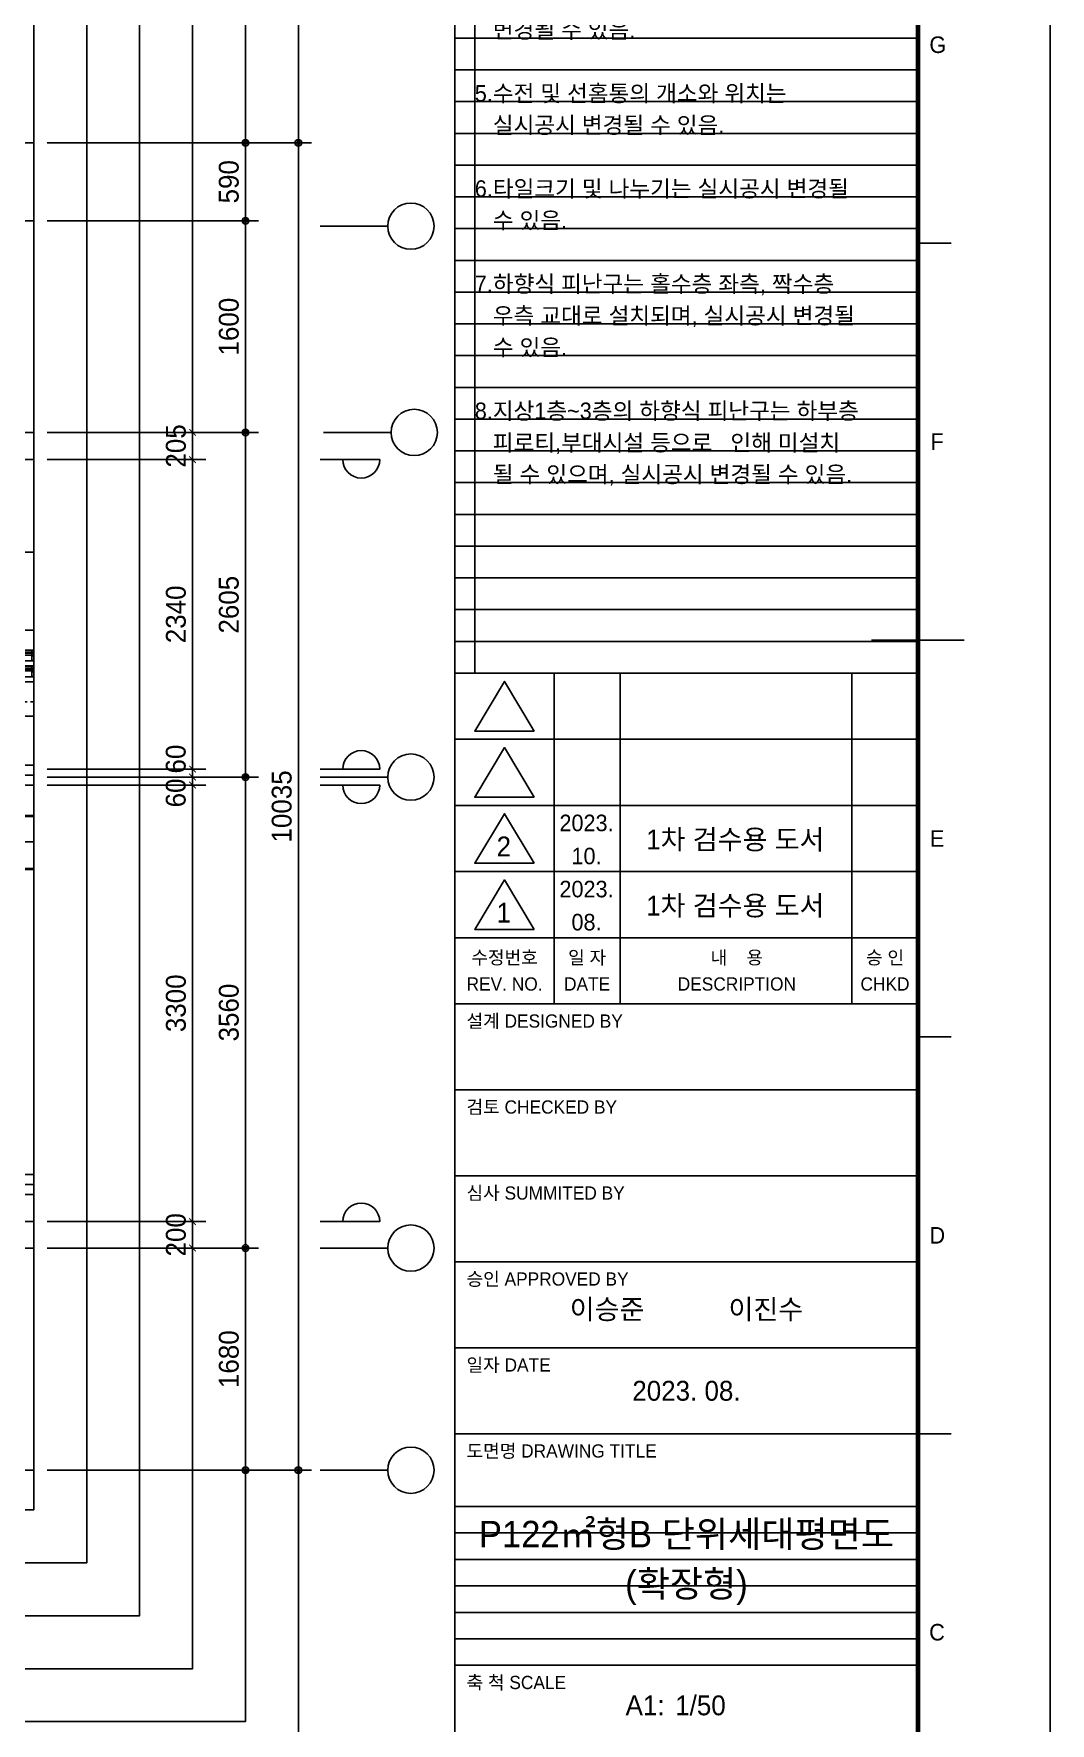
# Model space of a CAD drawing. Header units: millimetres. Extents: x -24416 to 92204, y -190080 to 23760.
# Drawn here: x 84520 to 92204, y -124018 to -111247 of the extents above; entities that cross this region are included whole.
import ezdxf
from ezdxf.enums import TextEntityAlignment as Align
from ezdxf.xclip import XClip

# ---------------------------------------------------------------- set-up
doc = ezdxf.new("R2010")
doc.units = ezdxf.units.MM
doc.header["$LTSCALE"] = 50
doc.header["$XCLIPFRAME"] = 0
for name, pattern in [('AUDIT_D_220706163347-0', [0]), ('CEN', [62, 60, -1, 0, -1]), ('HID', [2.3, 1.5, -0.8]), ('HIDDEN', [9.525, 6.35, -3.175]), ('U-121B(확장)1$0$H', [1.3, 0.8, -0.5])]:
    doc.linetypes.add(name, pattern=pattern)
doc.layers.get('defpoints').update_dxf_attribs({"color": 139})
for name, color, linetype in [('00-FORM TEX', 3, 'Continuous'), ('A-치수', 7, 'AUDIT_D_220706163347-0'), ('AA-BORD-FORM', 7, 'Continuous'), ('AA-BORD-TEXT', 3, 'Continuous'), ('AA-XXXX-DIMS', 7, 'Continuous'), ('AA-XXXX-TEXT', 3, 'Continuous'), ('CEN_CON', 1, 'CEN'), ('CEN_WALL', 12, 'CEN'), ('dan1', 7, 'HID'), ('DIM', 7, 'AUDIT_D_220706163347-0'), ('ELE3_CON', 7, 'Continuous'), ('sheet-안양진흥$0$AA-BORD-TEXT', 3, 'Continuous'), ('U-121B(확장)1$0$커튼박스', 6, 'Continuous'), ('WIN', 4, 'Continuous'), ('확장', 8, 'HIDDEN')]:
    doc.layers.add(name, color=color, linetype=linetype)
for name, color, linetype, plot in [('AA-XXXX-MC', 153, 'AUDIT_D_220706163347-0', False), ('Defpoint', 135, 'Continuous', False), ('MC', 135, 'Continuous', False)]:
    doc.layers.add(name, color=color, linetype=linetype, plot=plot)
doc.styles.add('HAUD01', font='Dotum.ttf')
doc.styles.add('sheet-안양진흥$0$HAUD01', font='Dotum.ttf')
doc.styles.add('맑은고딕', font='malgun.ttf', dxfattribs={"width": 0.9})
doc.dimstyles.new('DIM-50', dxfattribs={"dimscale": 50, "dimtxt": 3, "dimasz": 1, "dimexe": 2, "dimexo": 2, "dimgap": 1, "dimtad": 1, "dimdec": 0, "dimzin": 0, "dimdsep": 46, "dimtxsty": '맑은고딕', "dimblk1": 'DIMDOT', "dimblk2": 'DIMDOT', "dimsah": 1, "dimcen": 0.09, "dimdle": 2, "dimclrd": 7, "dimclre": 7, "dimclrt": 3, "dimadec": 0, "dimazin": 0, "dimtfac": 1, "dimtdec": 0, "dimtix": 1, "dimtmove": 2, "dimatfit": 3, "dimldrblk": 'DIMDOT', "dimfxl": 1, "dimtolj": 1, "dimtzin": 0, "dimarcsym": 0})
doc.dimstyles.new('MCDIM-50', dxfattribs={"dimscale": 50, "dimtxt": 3, "dimasz": 1, "dimexe": 2, "dimexo": 2, "dimgap": 1, "dimtad": 1, "dimdec": 0, "dimzin": 0, "dimdsep": 46, "dimtxsty": '맑은고딕', "dimblk1": 'ARCHTICK', "dimblk2": 'ARCHTICK', "dimsah": 1, "dimcen": 0.09, "dimdle": 2, "dimclrd": 7, "dimclre": 7, "dimclrt": 3, "dimadec": 0, "dimazin": 0, "dimtfac": 1, "dimtdec": 0, "dimtix": 1, "dimtmove": 2, "dimatfit": 3, "dimldrblk": 'ARCHTICK', "dimfxl": 1, "dimtolj": 1, "dimtzin": 0, "dimarcsym": 0})

# ---------------------------------------------------------------- blocks, each defined once
blk = doc.blocks.new('WIN_이중창_1000')
at = {"layer": 'Defpoint'}
for p, q in [((-15, 240), (-15, 0)), ((985, 240), (985, 0))]:
    blk.add_line(p, q, dxfattribs=at)
at = {"layer": 'WIN'}
blk.add_line((485, -100), (485, 340), dxfattribs=at)
at = {"layer": 'WIN', "color": 8}
for p, q in [((942, 240), (28, 240)), ((930, 158), (40, 158)), ((465, 196), (73, 196)), ((465, 161), (73, 161)), ((897, 237), (505, 237)), ((897, 202), (505, 202)), ((930, 120), (40, 120)), ((930, 38), (40, 38)), ((930, 0), (40, 0)), ((465, 76), (73, 76)), ((465, 41), (73, 41)), ((897, 117), (505, 117)), ((897, 82), (505, 82))]:
    blk.add_line(p, q, dxfattribs=at)
at = {"layer": 'WIN'}
for points in [[(40, 158), (28, 158), (28, 240), (0, 240), (0, 120), (40, 120), (40, 158)], [(73, 175), (73, 161), (33, 161), (33, 196), (73, 196), (73, 181)], [(472, 181), (472, 175), (66, 175), (66, 181), (472, 181)], [(505, 216), (505, 202), (465, 202), (465, 237), (505, 237), (505, 222)], [(465, 175), (465, 161), (505, 161), (505, 196), (465, 196), (465, 181)], [(904, 222), (904, 216), (498, 216), (498, 222), (904, 222)], [(897, 216), (897, 202), (937, 202), (937, 237), (897, 237), (897, 222)], [(930, 158), (942, 158), (942, 240), (970, 240), (970, 120), (930, 120), (930, 158)], [(40, 38), (28, 38), (28, 120), (0, 120), (0, 0), (40, 0), (40, 38)], [(73, 55), (73, 41), (33, 41), (33, 76), (73, 76), (73, 61)], [(472, 61), (472, 55), (66, 55), (66, 61), (472, 61)], [(505, 96), (505, 82), (465, 82), (465, 117), (505, 117), (505, 102)], [(465, 55), (465, 41), (505, 41), (505, 76), (465, 76), (465, 61)], [(904, 102), (904, 96), (498, 96), (498, 102), (904, 102)], [(897, 96), (897, 82), (937, 82), (937, 117), (897, 117), (897, 102)], [(930, 38), (942, 38), (942, 120), (970, 120), (970, 0), (930, 0), (930, 38)]]:
    blk.add_lwpolyline(points, dxfattribs=at)
blk = doc.blocks.new('U-121B(확장)1', base_point=(292392, -178478))
at = {"layer": 'CEN_CON'}
for p, q in [((292092, -168443), (302007, -168443)), ((292092, -169033), (295431, -169033))]:
    blk.add_line(p, q, dxfattribs=at)
at = {"layer": 'CEN_WALL'}
for p, q in [((292092, -170633), (294862, -170633)), ((292092, -173223), (296752, -173223))]:
    blk.add_line(p, q, dxfattribs=at)
at = {"layer": 'dan1'}
blk.add_lwpolyline([(296442, -171098), (294312, -171098), (294312, -169683), (293092, -169683), (293092, -176338), (296442, -176338)], dxfattribs=at)
at = {"layer": 'ELE3_CON'}
blk.add_line((293222, -169033), (294222, -169033), dxfattribs=at)
at = {"layer": 'MC'}
for p, q in [((292092, -170838), (294862, -170838)), ((292092, -173148), (296752, -173148)), ((292092, -173298), (296752, -173298))]:
    blk.add_line(p, q, dxfattribs=at)
at = {"layer": 'U-121B(확장)1$0$커튼박스', "linetype": 'U-121B(확장)1$0$H'}
blk.add_lwpolyline([(293237, -169413), (293237, -169573), (294207, -169573), (294207, -169413)], dxfattribs=at)
at = {"layer": '확장', "ltscale": 0.5, "const_width": 20, "flags": 128}
for points in [[(292822, -170438), (294622, -170438)], [(292822, -170838), (294622, -170838)]]:
    blk.add_lwpolyline(points, dxfattribs=at)
at = {"layer": 'WIN', "xscale": -1}
blk.add_blockref('WIN_이중창_1000', (294207, -169423), dxfattribs=at)
blk = doc.blocks.new('note')
at = {"layer": 'defpoints'}
blk.add_lwpolyline([(-2800, 6200), (0, 6200), (0, 0), (-2800, 0)], close=True, dxfattribs=at)
at = {"layer": 'AA-XXXX-TEXT', "style": 'HAUD01'}
for s, p in [('1.단열기준은 형별성능내역 우선할 것.', (-2680, 5568)), ('2.인테리어 사항은 견본주택의 마감기준을 ', (-2680, 5184)), ('   우선할 것.', (-2680, 4992)), ('3.실내재료마감표와 도면이 상이할 경우', (-2680, 4608)), ('   실내재료마감표 우선할 것.', (-2680, 4416)), ('4.세대내 창호의 개폐방향은 실시공시', (-2680, 4032)), ('   변경될 수 있음.', (-2680, 3840)), ('5.수전 및 선홈통의 개소와 위치는', (-2680, 3456)), ('   실시공시 변경될 수 있음.', (-2680, 3264)), ('6.타일크기 및 나누기는 실시공시 변경될', (-2680, 2880)), ('   수 있음.', (-2680, 2688)), ('7.하향식 피난구는 홀수층 좌측, 짝수층', (-2680, 2304)), ('   우측 교대로 설치되며, 실시공시 변경될', (-2680, 2112)), ('   수 있음.', (-2680, 1920)), ('8.지상1층~3층의 하향식 피난구는 하부층 ', (-2680, 1536)), ('   피로티,부대시설 등으로   인해 미설치', (-2680, 1344)), ('   될 수 있으며, 실시공시 변경될 수 있음. ', (-2680, 1152))]:
    blk.add_text(s, height=100, dxfattribs=at).set_placement(p)
blk = doc.blocks.new('중심')
at = {"layer": 'DIM'}
blk.add_line((-350, 0), (0, 0), dxfattribs=at)
blk.add_circle((-470, 0), 120, dxfattribs=at)
blk = doc.blocks.new('DIMDOT')
at = {"layer": 'AA-XXXX-DIMS'}
for p, q in [((-1.5, 0), (1.5, 0)), ((0, -1.5), (0, 1.5))]:
    blk.add_line(p, q, dxfattribs=at)
for radius in [0.5, 0.25]:
    blk.add_circle((0, 0), radius, dxfattribs=at)
blk = doc.blocks.new('*D748')
at = {"layer": 'defpoints', "color": 0, "transparency": 16777216}
for p in [(34366, -144186), (35966, -144186), (34366, -145866)]:
    blk.add_point(p, dxfattribs=at)
at = {"layer": 'DIM', "color": 7, "lineweight": -2, "transparency": 16777216}
for p, q in [((34466, -144186), (36066, -144186)), ((35966, -145816), (35966, -144236)), ((34466, -145866), (36066, -145866))]:
    blk.add_line(p, q, dxfattribs=at)
at = {"layer": 'DIM', "color": 7, "lineweight": -2, "transparency": 16777216, "xscale": 50, "yscale": 50, "zscale": 50}
for p, rotation in [((35966, -144186), 90), ((35966, -145866), 270)]:
    blk.add_blockref('DIMDOT', p, dxfattribs=dict(at, rotation=rotation))
at = {"layer": 'DIM', "color": 3, "transparency": 16777216, "insert": (35841, -145026), "char_height": 150, "attachment_point": 5, "rotation": 90, "style": 'HAUD01'}
blk.add_mtext('\\A1;1680', dxfattribs=at)
blk = doc.blocks.new('*D749')
at = {"layer": 'defpoints', "color": 0, "transparency": 16777216}
for p in [(34366, -140626), (35966, -140626), (34366, -144186)]:
    blk.add_point(p, dxfattribs=at)
at = {"layer": 'DIM', "color": 7, "lineweight": -2, "transparency": 16777216}
for p, q in [((34466, -140626), (36066, -140626)), ((35966, -144136), (35966, -140676)), ((34466, -144186), (36066, -144186))]:
    blk.add_line(p, q, dxfattribs=at)
at = {"layer": 'DIM', "color": 7, "lineweight": -2, "transparency": 16777216, "xscale": 50, "yscale": 50, "zscale": 50}
for p, rotation in [((35966, -140626), 90), ((35966, -144186), 270)]:
    blk.add_blockref('DIMDOT', p, dxfattribs=dict(at, rotation=rotation))
at = {"layer": 'DIM', "color": 3, "transparency": 16777216, "insert": (35841, -142406), "char_height": 150, "attachment_point": 5, "rotation": 90, "style": 'HAUD01'}
blk.add_mtext('\\A1;3560', dxfattribs=at)
blk = doc.blocks.new('*D750')
at = {"layer": 'defpoints', "color": 0, "transparency": 16777216}
for p in [(34366, -138021), (35966, -138021), (34366, -140626)]:
    blk.add_point(p, dxfattribs=at)
at = {"layer": 'DIM', "color": 7, "lineweight": -2, "transparency": 16777216}
for p, q in [((34466, -138021), (36066, -138021)), ((35966, -140576), (35966, -138071)), ((34466, -140626), (36066, -140626))]:
    blk.add_line(p, q, dxfattribs=at)
at = {"layer": 'DIM', "color": 7, "lineweight": -2, "transparency": 16777216, "xscale": 50, "yscale": 50, "zscale": 50}
for p, rotation in [((35966, -138021), 90), ((35966, -140626), 270)]:
    blk.add_blockref('DIMDOT', p, dxfattribs=dict(at, rotation=rotation))
at = {"layer": 'DIM', "color": 3, "transparency": 16777216, "insert": (35841, -139323), "char_height": 150, "attachment_point": 5, "rotation": 90, "style": 'HAUD01'}
blk.add_mtext('\\A1;2605', dxfattribs=at)
blk = doc.blocks.new('*D751')
at = {"layer": 'defpoints', "color": 0, "transparency": 16777216}
for p in [(34366, -136421), (35966, -136421), (34366, -138021)]:
    blk.add_point(p, dxfattribs=at)
at = {"layer": 'DIM', "color": 7, "lineweight": -2, "transparency": 16777216}
for p, q in [((34466, -136421), (36066, -136421)), ((35966, -137971), (35966, -136471)), ((34466, -138021), (36066, -138021))]:
    blk.add_line(p, q, dxfattribs=at)
at = {"layer": 'DIM', "color": 7, "lineweight": -2, "transparency": 16777216, "xscale": 50, "yscale": 50, "zscale": 50}
for p, rotation in [((35966, -136421), 90), ((35966, -138021), 270)]:
    blk.add_blockref('DIMDOT', p, dxfattribs=dict(at, rotation=rotation))
at = {"layer": 'DIM', "color": 3, "transparency": 16777216, "insert": (35841, -137221), "char_height": 150, "attachment_point": 5, "rotation": 90, "style": 'HAUD01'}
blk.add_mtext('\\A1;1600', dxfattribs=at)
blk = doc.blocks.new('*D752')
at = {"layer": 'defpoints', "color": 0, "transparency": 16777216}
for p in [(34366, -135831), (35966, -135831), (34366, -136421)]:
    blk.add_point(p, dxfattribs=at)
at = {"layer": 'DIM', "color": 7, "lineweight": -2, "transparency": 16777216}
for p, q in [((34466, -135831), (36066, -135831)), ((35966, -136371), (35966, -135881)), ((34466, -136421), (36066, -136421))]:
    blk.add_line(p, q, dxfattribs=at)
at = {"layer": 'DIM', "color": 7, "lineweight": -2, "transparency": 16777216, "xscale": 50, "yscale": 50, "zscale": 50}
for p, rotation in [((35966, -135831), 90), ((35966, -136421), 270)]:
    blk.add_blockref('DIMDOT', p, dxfattribs=dict(at, rotation=rotation))
at = {"layer": 'DIM', "color": 3, "transparency": 16777216, "insert": (35841, -136126), "char_height": 150, "attachment_point": 5, "rotation": 90, "style": 'HAUD01'}
blk.add_mtext('\\A1;590', dxfattribs=at)
blk = doc.blocks.new('*D753')
at = {"layer": 'defpoints', "color": 0, "transparency": 16777216}
for p in [(34366, -133416), (36366, -133416), (34366, -135831)]:
    blk.add_point(p, dxfattribs=at)
at = {"layer": 'DIM', "color": 7, "lineweight": -2, "transparency": 16777216}
for p, q in [((34466, -133416), (36466, -133416)), ((36366, -135781), (36366, -133466)), ((34466, -135831), (36466, -135831))]:
    blk.add_line(p, q, dxfattribs=at)
at = {"layer": 'DIM', "color": 7, "lineweight": -2, "transparency": 16777216, "xscale": 50, "yscale": 50, "zscale": 50}
for p, rotation in [((36366, -133416), 90), ((36366, -135831), 270)]:
    blk.add_blockref('DIMDOT', p, dxfattribs=dict(at, rotation=rotation))
at = {"layer": 'DIM', "color": 3, "transparency": 16777216, "insert": (36241, -134623), "char_height": 150, "attachment_point": 5, "rotation": 90, "style": 'HAUD01'}
blk.add_mtext('\\A1;2415', dxfattribs=at)
blk = doc.blocks.new('*D754')
at = {"layer": 'defpoints', "color": 0, "transparency": 16777216}
for p in [(34366, -135831), (36366, -135831), (34366, -145866)]:
    blk.add_point(p, dxfattribs=at)
at = {"layer": 'DIM', "color": 7, "lineweight": -2, "transparency": 16777216}
for p, q in [((34466, -135831), (36466, -135831)), ((36366, -145816), (36366, -135881)), ((34466, -145866), (36466, -145866))]:
    blk.add_line(p, q, dxfattribs=at)
at = {"layer": 'DIM', "color": 7, "lineweight": -2, "transparency": 16777216, "xscale": 50, "yscale": 50, "zscale": 50}
for p, rotation in [((36366, -135831), 90), ((36366, -145866), 270)]:
    blk.add_blockref('DIMDOT', p, dxfattribs=dict(at, rotation=rotation))
at = {"layer": 'DIM', "color": 3, "transparency": 16777216, "insert": (36241, -140848), "char_height": 150, "attachment_point": 5, "rotation": 90, "style": 'HAUD01'}
blk.add_mtext('\\A1;10035', dxfattribs=at)
blk = doc.blocks.new('_ArchTick')
at = {"color": 0, "linetype": 'ByBlock', "const_width": 0.15}
blk.add_lwpolyline([(-0.5, -0.5), (0.5, 0.5)], dxfattribs=at)
blk = doc.blocks.new('*D755')
at = {"layer": 'defpoints', "color": 0, "linetype": 'ByBlock', "transparency": 16777216}
for p in [(34366, -143986), (35566, -143986), (34366, -144186)]:
    blk.add_point(p, dxfattribs=at)
at = {"layer": 'DIM', "color": 7, "linetype": 'ByBlock', "lineweight": -2, "transparency": 16777216}
for p, q in [((34466, -143986), (35666, -143986)), ((35566, -143986), (35566, -143936)), ((35566, -144186), (35566, -143986)), ((34466, -144186), (35666, -144186)), ((35566, -144186), (35566, -144236))]:
    blk.add_line(p, q, dxfattribs=at)
at = {"layer": 'DIM', "color": 7, "linetype": 'ByBlock', "lineweight": -2, "transparency": 16777216, "xscale": 50, "yscale": 50, "zscale": 50}
for p, rotation in [((35566, -143986), 270), ((35566, -144186), 90)]:
    blk.add_blockref('_ArchTick', p, dxfattribs=dict(at, rotation=rotation))
at = {"layer": 'DIM', "color": 3, "linetype": 'ByBlock', "transparency": 16777216, "insert": (35441, -144086), "char_height": 150, "attachment_point": 5, "rotation": 90, "style": 'HAUD01'}
blk.add_mtext('\\A1;200', dxfattribs=at)
blk = doc.blocks.new('*D756')
at = {"layer": 'defpoints', "color": 0, "linetype": 'ByBlock', "transparency": 16777216}
for p in [(34366, -140686), (35566, -140686), (34366, -143986)]:
    blk.add_point(p, dxfattribs=at)
at = {"layer": 'DIM', "color": 7, "linetype": 'ByBlock', "lineweight": -2, "transparency": 16777216}
for p, q in [((35566, -144086), (35566, -140586)), ((34466, -140686), (35666, -140686)), ((34466, -143986), (35666, -143986))]:
    blk.add_line(p, q, dxfattribs=at)
at = {"layer": 'DIM', "color": 7, "linetype": 'ByBlock', "lineweight": -2, "transparency": 16777216, "xscale": 50, "yscale": 50, "zscale": 50}
for p, rotation in [((35566, -140686), 90), ((35566, -143986), 270)]:
    blk.add_blockref('_ArchTick', p, dxfattribs=dict(at, rotation=rotation))
at = {"layer": 'DIM', "color": 3, "linetype": 'ByBlock', "transparency": 16777216, "insert": (35441, -142336), "char_height": 150, "attachment_point": 5, "rotation": 90, "style": 'HAUD01'}
blk.add_mtext('\\A1;3300', dxfattribs=at)
blk = doc.blocks.new('*D757')
at = {"layer": 'defpoints', "color": 0, "linetype": 'ByBlock', "transparency": 16777216}
for p in [(34366, -140626), (34366, -140686), (35566, -140626)]:
    blk.add_point(p, dxfattribs=at)
at = {"layer": 'DIM', "color": 7, "linetype": 'ByBlock', "lineweight": -2, "transparency": 16777216}
for p, q in [((35566, -140626), (35566, -140576)), ((34466, -140626), (35666, -140626)), ((34466, -140686), (35666, -140686)), ((35566, -140686), (35566, -140626)), ((35566, -140686), (35566, -140736))]:
    blk.add_line(p, q, dxfattribs=at)
at = {"layer": 'DIM', "color": 7, "linetype": 'ByBlock', "lineweight": -2, "transparency": 16777216, "xscale": 50, "yscale": 50, "zscale": 50}
for p, rotation in [((35566, -140626), 270), ((35566, -140686), 90)]:
    blk.add_blockref('_ArchTick', p, dxfattribs=dict(at, rotation=rotation))
at = {"layer": 'DIM', "color": 3, "linetype": 'ByBlock', "transparency": 16777216, "insert": (35440, -140746), "char_height": 150, "attachment_point": 5, "rotation": 90, "style": 'HAUD01'}
blk.add_mtext('\\A1;60', dxfattribs=at)
blk = doc.blocks.new('*D758')
at = {"layer": 'defpoints', "color": 0, "linetype": 'ByBlock', "transparency": 16777216}
for p in [(34366, -140566), (35566, -140566), (34366, -140626)]:
    blk.add_point(p, dxfattribs=at)
at = {"layer": 'DIM', "color": 7, "linetype": 'ByBlock', "lineweight": -2, "transparency": 16777216}
for p, q in [((34466, -140566), (35666, -140566)), ((35566, -140566), (35566, -140516)), ((35566, -140626), (35566, -140566)), ((34466, -140626), (35666, -140626)), ((35566, -140626), (35566, -140676))]:
    blk.add_line(p, q, dxfattribs=at)
at = {"layer": 'DIM', "color": 7, "linetype": 'ByBlock', "lineweight": -2, "transparency": 16777216, "xscale": 50, "yscale": 50, "zscale": 50}
for p, rotation in [((35566, -140566), 270), ((35566, -140626), 90)]:
    blk.add_blockref('_ArchTick', p, dxfattribs=dict(at, rotation=rotation))
at = {"layer": 'DIM', "color": 3, "linetype": 'ByBlock', "transparency": 16777216, "insert": (35440, -140490), "char_height": 150, "attachment_point": 5, "rotation": 90, "style": 'HAUD01'}
blk.add_mtext('\\A1;60', dxfattribs=at)
blk = doc.blocks.new('*D759')
at = {"layer": 'defpoints', "color": 0, "linetype": 'ByBlock', "transparency": 16777216}
for p in [(34366, -138226), (35566, -138226), (34366, -140566)]:
    blk.add_point(p, dxfattribs=at)
at = {"layer": 'DIM', "color": 7, "linetype": 'ByBlock', "lineweight": -2, "transparency": 16777216}
for p, q in [((35566, -140666), (35566, -138126)), ((34466, -138226), (35666, -138226)), ((34466, -140566), (35666, -140566))]:
    blk.add_line(p, q, dxfattribs=at)
at = {"layer": 'DIM', "color": 7, "linetype": 'ByBlock', "lineweight": -2, "transparency": 16777216, "xscale": 50, "yscale": 50, "zscale": 50}
for p, rotation in [((35566, -138226), 90), ((35566, -140566), 270)]:
    blk.add_blockref('_ArchTick', p, dxfattribs=dict(at, rotation=rotation))
at = {"layer": 'DIM', "color": 3, "linetype": 'ByBlock', "transparency": 16777216, "insert": (35441, -139396), "char_height": 150, "attachment_point": 5, "rotation": 90, "style": 'HAUD01'}
blk.add_mtext('\\A1;2340', dxfattribs=at)
blk = doc.blocks.new('*D760')
at = {"layer": 'defpoints', "color": 0, "linetype": 'ByBlock', "transparency": 16777216}
for p in [(34366, -138021), (35566, -138021), (34366, -138226)]:
    blk.add_point(p, dxfattribs=at)
at = {"layer": 'DIM', "color": 7, "linetype": 'ByBlock', "lineweight": -2, "transparency": 16777216}
for p, q in [((34466, -138021), (35666, -138021)), ((35566, -138021), (35566, -137971)), ((35566, -138226), (35566, -138021)), ((34466, -138226), (35666, -138226)), ((35566, -138226), (35566, -138276))]:
    blk.add_line(p, q, dxfattribs=at)
at = {"layer": 'DIM', "color": 7, "linetype": 'ByBlock', "lineweight": -2, "transparency": 16777216, "xscale": 50, "yscale": 50, "zscale": 50}
for p, rotation in [((35566, -138021), 270), ((35566, -138226), 90)]:
    blk.add_blockref('_ArchTick', p, dxfattribs=dict(at, rotation=rotation))
at = {"layer": 'DIM', "color": 3, "linetype": 'ByBlock', "transparency": 16777216, "insert": (35441, -138123), "char_height": 150, "attachment_point": 5, "rotation": 90, "style": 'HAUD01'}
blk.add_mtext('\\A1;205', dxfattribs=at)
blk = doc.blocks.new('XR-FORM 청주월명')
at = {"layer": 'AA-BORD-FORM', "color": 2}
for p, q in [((751, 577), (751, 17)), ((821, 357), (826, 357)), ((814, 297), (828, 297)), ((821, 237), (826, 237)), ((821, 177), (826, 177))]:
    blk.add_line(p, q, dxfattribs=at)
at = {"layer": 'AA-BORD-FORM', "color": 3}
for p, q in [((751, 292), (821, 292)), ((766, 292), (766, 282)), ((776, 292), (776, 282)), ((811, 292), (811, 282)), ((751, 282), (821, 282)), ((766, 282), (766, 272)), ((776, 282), (776, 272)), ((811, 282), (811, 272)), ((751, 272), (821, 272)), ((766, 272), (766, 262)), ((776, 272), (776, 262)), ((811, 272), (811, 262)), ((751, 262), (821, 262)), ((766, 262), (766, 252)), ((776, 262), (776, 252)), ((811, 262), (811, 252)), ((751, 252), (821, 252)), ((766, 252), (766, 242)), ((776, 252), (776, 242)), ((811, 252), (811, 242)), ((751, 242), (821, 242)), ((751, 229), (821, 229)), ((751, 216), (821, 216)), ((751, 203), (821, 203)), ((751, 190), (821, 190)), ((751, 177), (821, 177)), ((751, 142), (821, 142))]:
    blk.add_line(p, q, dxfattribs=at)
at = {"layer": 'AA-BORD-FORM', "color": 1}
blk.add_lwpolyline([(0, 0), (841, 0), (841, 594), (0, 594)], close=True, dxfattribs=at)
at = {"layer": 'AA-BORD-FORM', "color": 2, "const_width": 0.682}
blk.add_lwpolyline([(21, 17), (21, 577), (821, 577), (821, 17)], close=True, dxfattribs=at)
at = {"layer": 'AA-BORD-FORM', "color": 7}
for points in [[(763, 283.24), (758.5, 290.74), (754, 283.24)], [(763, 273.24), (758.5, 280.74), (754, 273.24)], [(763, 263.24), (758.5, 270.74), (754, 263.24)], [(763, 253.24), (758.5, 260.74), (754, 253.24)], [(763, 253.24), (758.5, 260.74), (754, 253.24)]]:
    blk.add_lwpolyline(points, close=True, dxfattribs=at)
at = {"layer": 'defpoints'}
for p, q in [((754, 436), (754, 292)), ((751, 388), (821, 388)), ((751, 383.2), (821, 383.2)), ((751, 378.4), (821, 378.4)), ((751, 373.6), (821, 373.6)), ((751, 368.8), (821, 368.8)), ((751, 364), (821, 364)), ((751, 359.2), (821, 359.2)), ((751, 354.4), (821, 354.4)), ((751, 349.6), (821, 349.6)), ((751, 344.8), (821, 344.8)), ((751, 340), (821, 340)), ((751, 335.2), (821, 335.2)), ((751, 330.4), (821, 330.4)), ((751, 325.6), (821, 325.6)), ((751, 320.8), (821, 320.8)), ((751, 316), (821, 316)), ((751, 311.2), (821, 311.2)), ((751, 306.4), (821, 306.4)), ((751, 301.6), (821, 301.6)), ((751, 296.8), (821, 296.8)), ((751, 166), (821, 166)), ((751, 162), (821, 162)), ((751, 158), (821, 158)), ((751, 154), (821, 154)), ((751, 150), (821, 150)), ((751, 146), (821, 146))]:
    blk.add_line(p, q, dxfattribs=at)
at = {"layer": 'AA-BORD-TEXT', "color": 7, "style": 'HAUD01'}
for s, p in [('G', (824, 387)), ('F', (823.89, 327)), ('E', (823.89, 267)), ('D', (823.93, 207)), ('C', (823.88, 147))]:
    blk.add_text(s, height=2.5, dxfattribs=at).set_placement(p, align=Align.MIDDLE_CENTER)
at = {"layer": 'AA-BORD-TEXT', "color": 3, "style": 'HAUD01'}
for s, height, rotation, p in [('수정번호', 2, 360, (758.5, 249)), ('일 자', 2, 360, (770.98, 249)), ('내    용', 2, 360, (793.62, 249)), ('승 인', 2, 360, (816.02, 249)), ('REV. NO.', 2, 360, (758.5, 245)), ('DATE', 2, 360, (770.98, 245)), ('DESCRIPTION', 2, 360, (793.62, 245)), ('CHKD', 2, 360, (816.02, 245)), ('이승준', 3, 0, (774, 195.82)), ('이진수', 3, 0, (798, 195.82)), ('2023. 08.', 3, 0, (786, 183.5))]:
    blk.add_text(s, height=height, rotation=rotation, dxfattribs=at).set_placement(p, align=Align.MIDDLE_CENTER)
for s, p in [('설계 DESIGNED BY', (752.75, 238.4)), ('검토 CHECKED BY', (752.75, 225.4)), ('심사 SUMMITED BY', (752.75, 212.4)), ('승인 APPROVED BY', (752.75, 199.4)), ('일자 DATE', (752.75, 186.4)), ('도면명 DRAWING TITLE', (752.75, 173.4)), ('축 척 SCALE', (752.75, 138.4))]:
    blk.add_text(s, height=2, rotation=360, dxfattribs=at).set_placement(p)
at = {"layer": 'AA-BORD-TEXT', "style": 'HAUD01'}
blk.add_text('A1:', height=3, dxfattribs=at).set_placement((776.8, 134.45))
at = {"layer": 'sheet-안양진흥$0$AA-BORD-TEXT', "style": 'sheet-안양진흥$0$HAUD01'}
for s, height, p in [('2023.', 2.5, (770.89, 269.35)), ('1차 검수용 도서', 3, (793.39, 266.85)), ('2', 3, (758.39, 265.79)), ('10.', 2.5, (770.89, 264.35)), ('2023.', 2.5, (770.89, 259.35)), ('1차 검수용 도서', 3, (793.39, 256.85)), ('1', 3, (758.39, 255.79)), ('08.', 2.5, (770.89, 254.35))]:
    blk.add_text(s, height=height, dxfattribs=at).set_placement(p, align=Align.MIDDLE_CENTER)
blk = doc.blocks.new('DIM-1108')
at = {"layer": 'DIM'}
for points in [[(36701.7, -138225.9, 1), (36981.7, -138225.9), (36531.7, -138225.9)], [(36701.7, -140565.9, -1), (36981.7, -140565.9), (36531.7, -140565.9)], [(36701.7, -140685.9, 1), (36981.7, -140685.9), (36531.7, -140685.9)], [(36701.7, -143985.9, -1), (36981.7, -143985.9), (36531.7, -143985.9)]]:
    blk.add_lwpolyline(points, format="xyb", dxfattribs=at)
at = {"layer": 'A-치수', "xscale": 1.458333333333333, "yscale": 1.458333333333333, "zscale": 1.458333333333333, "rotation": 180}
for p in [(36531.7, -136461.5), (36556.7, -138020.9), (36531.7, -140625.9), (36531.7, -145865.9)]:
    blk.add_blockref('중심', p, dxfattribs=at)
at = {"layer": 'A-치수', "xscale": -1.458333333333333, "yscale": 1.458333333333333, "zscale": 1.458333333333333}
blk.add_blockref('중심', (36531.7, -144185.9), dxfattribs=at)
at = {"layer": 'DIM'}
for base, p1, p2, override, picture, middle in [((36366.1, -133415.9), (34366.1, -135830.9), (34366.1, -133415.9), {"dimtxsty": 'HAUD01'}, '*D753', (36241, -134623.4)), ((35966.1, -135830.9), (34366.1, -136420.9), (34366.1, -135830.9), {"dimscale": 50, "dimtxsty": 'HAUD01'}, '*D752', (35841, -136125.9)), ((36366.1, -135830.9), (34366.1, -145865.9), (34366.1, -135830.9), {"dimscale": 50, "dimtxsty": 'HAUD01'}, '*D754', (36241, -140848.4)), ((35966.1, -136420.9), (34366.1, -138020.9), (34366.1, -136420.9), {"dimscale": 50, "dimtxsty": 'HAUD01'}, '*D751', (35841, -137220.9)), ((35966.1, -138020.9), (34366.1, -140625.9), (34366.1, -138020.9), {"dimscale": 50, "dimtxsty": 'HAUD01'}, '*D750', (35841, -139323.4)), ((35966.1, -140625.9), (34366.1, -144185.9), (34366.1, -140625.9), {"dimscale": 50, "dimtxsty": 'HAUD01'}, '*D749', (35841, -142405.9)), ((35966.1, -144185.9), (34366.1, -145865.9), (34366.1, -144185.9), {"dimscale": 50, "dimtxsty": 'HAUD01'}, '*D748', (35841, -145025.9))]:
    dim = blk.add_linear_dim(base=base, p1=p1, p2=p2, angle=270, dimstyle='DIM-50', override=override, dxfattribs=at)
    dim.commit()
    dim.dimension.update_dxf_attribs({"geometry": picture, "text_midpoint": middle})
at = {"layer": 'DIM', "linetype": 'ByBlock'}
for base, p1, p2, picture, middle in [((35566.1, -138020.9), (34366.1, -138225.9), (34366.1, -138020.9), '*D760', (35441, -138123.4)), ((35566.1, -138225.9), (34366.1, -140565.9), (34366.1, -138225.9), '*D759', (35441, -139395.9)), ((35566.1, -140685.9), (34366.1, -143985.9), (34366.1, -140685.9), '*D756', (35441, -142335.9)), ((35566.1, -143985.9), (34366.1, -144185.9), (34366.1, -143985.9), '*D755', (35441, -144085.9))]:
    dim = blk.add_linear_dim(base=base, p1=p1, p2=p2, angle=270, dimstyle='MCDIM-50', override={"dimtxsty": 'HAUD01'}, dxfattribs=at)
    dim.commit()
    dim.dimension.update_dxf_attribs({"geometry": picture, "text_midpoint": middle})
for base, p1, p2, picture, middle in [((35566.1, -140565.9), (34366.1, -140625.9), (34366.1, -140565.9), '*D758', (35439.9, -140489.7)), ((35566.1, -140625.9), (34366.1, -140685.9), (34366.1, -140625.9), '*D757', (35439.9, -140746))]:
    dim = blk.add_linear_dim(base=base, p1=p1, p2=p2, angle=270, dimstyle='MCDIM-50', override={"dimtxsty": 'HAUD01'}, dxfattribs=at)
    dim.commit()
    dim.dimension.update_dxf_attribs({"geometry": picture, "text_midpoint": middle, "dimtype": 128})

msp = doc.modelspace()

# ---------------------------------------------------------------- linework, layer by layer
at = {"layer": 'AA-XXXX-MC'}
for p, q in [((83625, -114466), (84520, -114466)), ((83925, -116776), (84520, -116776)), ((83925, -116926), (84520, -116926)), ((83895, -120226), (84520, -120226))]:
    msp.add_line(p, q, dxfattribs=at)
at = {"layer": 'CEN_CON'}
for p, q in [((83925, -112071), (84520, -112071)), ((83625, -112661), (84520, -112661)), ((83625, -114261), (84520, -114261)), ((83925, -116851), (84520, -116851)), ((83895, -120426), (84520, -120426)), ((83925, -122106), (84520, -122106))]:
    msp.add_line(p, q, dxfattribs=at)
at = {"layer": 'defpoints'}
for points in [[(86520, -107031), (52655, -107031), (52655, -124406), (86520, -124406)], [(86120, -107431), (53055, -107431), (53055, -124006), (86120, -124006)], [(85720, -107831), (53455, -107831), (53455, -123606), (85720, -123606)], [(85320, -108231), (53855, -108231), (53855, -123206), (85320, -123206)], [(84920, -108631), (54255, -108631), (54255, -122806), (84920, -122806)], [(84520, -109031), (54655, -109031), (54655, -122406), (84520, -122406)]]:
    msp.add_lwpolyline(points, close=True, dxfattribs=at)

# ---------------------------------------------------------------- block references
msp.add_blockref('DIM-1108', (50154, 23760))
for name, p, xscale, yscale, zscale in [('XR-FORM 청주월명', (50154, -130680), 50, 50, 50), ('note', (91204, -116080), 1.25, 1.25, 1.25)]:
    msp.add_blockref(name, p, dxfattribs=dict(xscale=xscale, yscale=yscale, zscale=zscale))
ref = msp.add_blockref('U-121B(확장)1', (83195, -125201))
XClip(ref).set_block_clipping_path([(263851.77152699, -175682.7726251347), (293717.3338747716, -162307.7726251347)])

# ---------------------------------------------------------------- texts
at = {"layer": '00-FORM TEX', "color": 3, "style": 'HAUD01'}
for s, p in [('P122㎡형B 단위세대평면도', (89454, -122580)), ('(확장형)', (89454, -122980))]:
    msp.add_text(s, height=200, dxfattribs=at).set_placement(p, align=Align.MIDDLE)
at = {"layer": '00-FORM TEX', "style": 'HAUD01'}
msp.add_text('1/50', height=150, dxfattribs=at).set_placement((89369, -123958))

doc.saveas('drawing.dxf')
